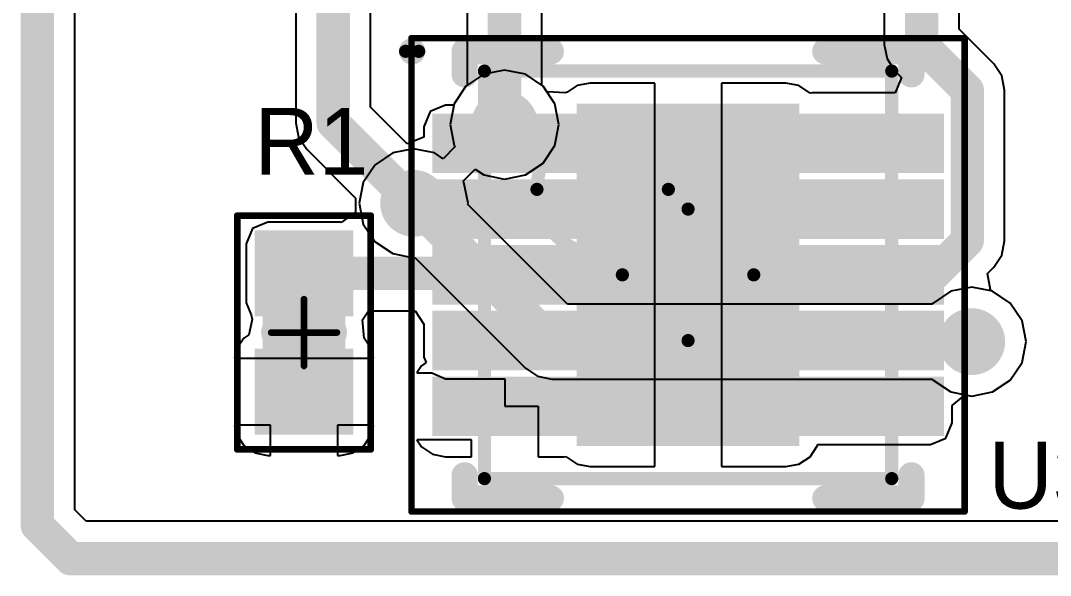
# Model space of a CAD drawing. Header units: millimetres. Extents: x 2.97 to 4.22, y 2.56 to 3.79.
# Drawn here: x 3.285 to 3.5936, y 2.555 to 2.7211 of the extents above; entities that cross this region are included whole.
import ezdxf

# ---------------------------------------------------------------- set-up
doc = ezdxf.new("R2010")
doc.units = ezdxf.units.MM
doc.header["$MEASUREMENT"] = 0
for name, color, linetype in [('BottomLayer', 5, 'Continuous'), ('BottomSolder', 6, 'Continuous'), ('KeepOutLayer', 6, 'Continuous'), ('Mechanical13', 56, 'Continuous'), ('Mechanical15', 56, 'Continuous'), ('Mechanical2', 216, 'Continuous'), ('Mechanical3', 76, 'Continuous'), ('MultiLayer', 9, 'Continuous'), ('TopLayer', 1, 'Continuous'), ('TopOverlay', 2, 'Continuous'), ('TopPaste', 8, 'Continuous'), ('TopSolder', 216, 'Continuous'), ('ViaHoleLayer', 16, 'Continuous')]:
    doc.layers.add(name, color=color, linetype=linetype)

msp = doc.modelspace()

# ---------------------------------------------------------------- linework, layer by layer
at = {"layer": 'BottomLayer'}
for p, q in [((3.30122, 2.57465), (3.30122, 3.66496)), ((3.44122, 2.70175), (3.44122, 2.81)), ((3.41878, 2.80535), (3.41878, 2.70175)), ((3.41846, 2.70154), (3.41493, 2.69624)), ((3.41878, 2.70175), (3.41846, 2.70154)), ((3.44154, 2.70154), (3.44122, 2.70175)), ((3.44507, 2.69624), (3.44154, 2.70154)), ((3.41493, 2.69624), (3.41369, 2.69)), ((3.44631, 2.69), (3.44507, 2.69624)), ((3.41369, 2.69), (3.41493, 2.68376)), ((3.44507, 2.68376), (3.44631, 2.69)), ((3.39651, 2.68151), (3.39121, 2.67797)), ((3.40275, 2.68275), (3.39651, 2.68151)), ((3.40899, 2.68151), (3.40275, 2.68275)), ((3.41157, 2.67978), (3.40899, 2.68151)), ((3.41518, 2.68339), (3.41157, 2.67978)), ((3.41493, 2.68376), (3.41518, 2.68339)), ((3.44154, 2.67846), (3.44507, 2.68376)), ((3.43624, 2.67493), (3.44154, 2.67846)), ((3.39121, 2.67797), (3.38768, 2.67268)), ((3.41757, 2.67305), (3.42118, 2.67665)), ((3.42118, 2.67665), (3.42376, 2.67493)), ((3.38768, 2.67268), (3.38644, 2.66643)), ((3.41782, 2.67268), (3.41757, 2.67305)), ((3.41906, 2.66643), (3.41782, 2.67268)), ((3.42376, 2.67493), (3.43, 2.67369)), ((3.43, 2.67369), (3.43624, 2.67493)), ((3.38644, 2.66643), (3.38768, 2.66019)), ((3.41899, 2.66606), (3.41906, 2.66643)), ((3.44883, 2.63622), (3.41899, 2.66606)), ((3.38768, 2.66019), (3.39121, 2.6549)), ((3.39121, 2.6549), (3.39651, 2.65136)), ((3.39651, 2.65136), (3.40275, 2.65012)), ((3.40275, 2.65012), (3.40313, 2.6502)), ((3.40313, 2.6502), (3.43625, 2.61707)), ((3.56376, 2.64007), (3.55846, 2.63654)), ((3.57, 2.64131), (3.56376, 2.64007)), ((3.57624, 2.64007), (3.57, 2.64131)), ((3.58154, 2.63654), (3.57624, 2.64007)), ((3.55825, 2.63622), (3.44883, 2.63622)), ((3.55846, 2.63654), (3.55825, 2.63622)), ((3.58507, 2.63124), (3.58154, 2.63654)), ((3.58631, 2.625), (3.58507, 2.63124)), ((3.58507, 2.61876), (3.58631, 2.625)), ((3.43625, 2.61707), (3.43625, 2.61707)), ((3.43625, 2.61707), (3.43989, 2.61464)), ((3.58154, 2.61346), (3.58507, 2.61876)), ((3.43989, 2.61464), (3.44418, 2.61378)), ((3.44418, 2.61378), (3.44418, 2.61378)), ((3.44418, 2.61378), (3.55825, 2.61378)), ((3.55825, 2.61378), (3.55846, 2.61346)), ((3.55846, 2.61346), (3.56376, 2.60993)), ((3.57624, 2.60993), (3.58154, 2.61346)), ((3.56376, 2.60993), (3.57, 2.60869)), ((3.57, 2.60869), (3.57624, 2.60993)), ((3.30465, 2.57122), (3.30122, 2.57465)), ((4.19035, 2.57122), (3.30465, 2.57122))]:
    msp.add_line(p, q, dxfattribs=at)
at = {"layer": 'BottomLayer', "const_width": 0.01}
for points in [[(3.43, 2.69), (3.43, 2.81)], [(3.40275, 2.66643), (3.44418, 2.625)], [(3.44418, 2.625), (3.57, 2.625)]]:
    msp.add_lwpolyline(points, dxfattribs=at)
at = {"layer": 'BottomLayer'}
for points, const_width in [([(3.425, 2.69, 1), (3.435, 2.69, 1)], 0.01), ([(3.4275, 2.69, 1), (3.4325, 2.69, 1)], 0.005), ([(3.47, 2.68, 1), (3.48, 2.68, 1)], 0.01), ([(3.49, 2.68, 1), (3.5, 2.68, 1)], 0.01), ([(3.39775, 2.66643, 1), (3.40775, 2.66643, 1)], 0.01), ([(3.40025, 2.66643, 1), (3.40525, 2.66643, 1)], 0.005), ([(3.47, 2.655, 1), (3.48, 2.655, 1)], 0.01), ([(3.49, 2.655, 1), (3.5, 2.655, 1)], 0.01), ([(3.565, 2.625, 1), (3.575, 2.625, 1)], 0.01), ([(3.44168, 2.625, 1), (3.44668, 2.625, 1)], 0.005), ([(3.44168, 2.625, 1), (3.44668, 2.625, 1)], 0.005), ([(3.5675, 2.625, 1), (3.5725, 2.625, 1)], 0.005), ([(3.36492, 2.61, 1), (3.37492, 2.61, 1)], 0.01)]:
    msp.add_lwpolyline(points, format="xyb", close=True, dxfattribs=dict(at, const_width=const_width))
at = {"layer": 'BottomSolder', "const_width": 0.006}
for points in [[(3.427, 2.69, 1), (3.433, 2.69, 1)], [(3.472, 2.68, 1), (3.478, 2.68, 1)], [(3.492, 2.68, 1), (3.498, 2.68, 1)], [(3.39975, 2.66643, 1), (3.40575, 2.66643, 1)], [(3.472, 2.655, 1), (3.478, 2.655, 1)], [(3.492, 2.655, 1), (3.498, 2.655, 1)], [(3.567, 2.625, 1), (3.573, 2.625, 1)], [(3.36692, 2.61, 1), (3.37292, 2.61, 1)]]:
    msp.add_lwpolyline(points, format="xyb", close=True, dxfattribs=at)
at = {"layer": 'KeepOutLayer', "const_width": 0.01}
for points in [[(3.29, 2.57), (3.29, 3.775)], [(3.29, 2.57), (3.3, 2.56)], [(3.3, 2.56), (4.195, 2.56)]]:
    msp.add_lwpolyline(points, dxfattribs=at)
at = {"layer": 'KeepOutLayer', "const_width": 0.005}
for points in [[(3.2875, 2.57, 1), (3.2925, 2.57, 1)], [(3.2875, 2.57, 1), (3.2925, 2.57, 1)], [(3.2975, 2.56, 1), (3.3025, 2.56, 1)], [(3.2975, 2.56, 1), (3.3025, 2.56, 1)]]:
    msp.add_lwpolyline(points, format="xyb", close=True, dxfattribs=at)
at = {"layer": 'Mechanical13', "const_width": 0.00394}
for points in [[(3.42398, 2.58398), (3.42398, 2.70602)], [(3.42398, 2.70602), (3.54602, 2.70602)], [(3.54602, 2.58398), (3.54602, 2.70602)], [(3.42398, 2.58398), (3.54602, 2.58398)]]:
    msp.add_lwpolyline(points, dxfattribs=at)
at = {"layer": 'Mechanical13'}
for points, const_width in [([(3.42299, 2.70602, 1), (3.42496, 2.70602, 1)], 0.00197), ([(3.42299, 2.70602, 1), (3.42496, 2.70602, 1)], 0.00197), ([(3.54504, 2.70602, 1), (3.54701, 2.70602, 1)], 0.00197), ([(3.54504, 2.70602, 1), (3.54701, 2.70602, 1)], 0.00197), ([(3.47909, 2.67059, 1), (3.43972, 2.67059, 1)], 0.00394), ([(3.43874, 2.67059, 1), (3.44071, 2.67059, 1)], 0.00197), ([(3.47811, 2.67059, 1), (3.48008, 2.67059, 1)], 0.00197), ([(3.42299, 2.58398, 1), (3.42496, 2.58398, 1)], 0.00197), ([(3.42299, 2.58398, 1), (3.42496, 2.58398, 1)], 0.00197), ([(3.54504, 2.58398, 1), (3.54701, 2.58398, 1)], 0.00197), ([(3.54504, 2.58398, 1), (3.54701, 2.58398, 1)], 0.00197)]:
    msp.add_lwpolyline(points, format="xyb", close=True, dxfattribs=dict(at, const_width=const_width))
at = {"layer": 'Mechanical15'}
for points, const_width in [([(3.40213, 2.57413), (3.40213, 2.71587)], 0.00197), ([(3.40213, 2.71587), (3.56787, 2.71587)], 0.00197), ([(3.56787, 2.57413), (3.56787, 2.71587)], 0.00197), ([(3.485, 2.62532), (3.485, 2.66469)], 0.00394), ([(3.46531, 2.645), (3.50469, 2.645)], 0.00394), ([(3.40213, 2.57413), (3.56787, 2.57413)], 0.00197)]:
    msp.add_lwpolyline(points, dxfattribs=dict(at, const_width=const_width))
for points, const_width in [([(3.40163, 2.71587, 1), (3.40262, 2.71587, 1)], 0.000984), ([(3.40163, 2.71587, 1), (3.40262, 2.71587, 1)], 0.000984), ([(3.56738, 2.71587, 1), (3.56837, 2.71587, 1)], 0.000984), ([(3.56738, 2.71587, 1), (3.56837, 2.71587, 1)], 0.000984), ([(3.48402, 2.66469, 1), (3.48598, 2.66469, 1)], 0.00197), ([(3.46433, 2.645, 1), (3.4663, 2.645, 1)], 0.00197), ([(3.5037, 2.645, 1), (3.50567, 2.645, 1)], 0.00197), ([(3.48402, 2.62532, 1), (3.48598, 2.62532, 1)], 0.00197), ([(3.40163, 2.57413, 1), (3.40262, 2.57413, 1)], 0.000984), ([(3.40163, 2.57413, 1), (3.40262, 2.57413, 1)], 0.000984), ([(3.56738, 2.57413, 1), (3.56837, 2.57413, 1)], 0.000984), ([(3.56738, 2.57413, 1), (3.56837, 2.57413, 1)], 0.000984)]:
    msp.add_lwpolyline(points, format="xyb", close=True, dxfattribs=dict(at, const_width=const_width))
at = {"layer": 'Mechanical2', "const_width": 0.002}
for points in [[(3.34992, 2.59272), (3.34992, 2.66272)], [(3.34992, 2.66272), (3.38992, 2.66272)], [(3.38992, 2.59272), (3.38992, 2.66272)], [(3.36992, 2.61772), (3.36992, 2.63772)], [(3.36008, 2.62772), (3.37977, 2.62772)], [(3.34992, 2.59272), (3.38992, 2.59272)]]:
    msp.add_lwpolyline(points, dxfattribs=at)
at = {"layer": 'Mechanical2', "const_width": 0.001}
for points in [[(3.34942, 2.66272, 1), (3.35042, 2.66272, 1)], [(3.34942, 2.66272, 1), (3.35042, 2.66272, 1)], [(3.38942, 2.66272, 1), (3.39042, 2.66272, 1)], [(3.38942, 2.66272, 1), (3.39042, 2.66272, 1)], [(3.36942, 2.63772, 1), (3.37042, 2.63772, 1)], [(3.35958, 2.62772, 1), (3.36058, 2.62772, 1)], [(3.37927, 2.62772, 1), (3.38027, 2.62772, 1)], [(3.36942, 2.61772, 1), (3.37042, 2.61772, 1)], [(3.34942, 2.59272, 1), (3.35042, 2.59272, 1)], [(3.34942, 2.59272, 1), (3.35042, 2.59272, 1)], [(3.38942, 2.59272, 1), (3.39042, 2.59272, 1)], [(3.38942, 2.59272, 1), (3.39042, 2.59272, 1)]]:
    msp.add_lwpolyline(points, format="xyb", close=True, dxfattribs=at)
at = {"layer": 'Mechanical3', "const_width": 0.005}
for points in [[(3.36008, 2.60803), (3.36008, 2.6474)], [(3.36008, 2.6474), (3.37976, 2.6474)], [(3.37976, 2.60803), (3.37976, 2.6474)], [(3.36008, 2.60803), (3.37976, 2.60803)]]:
    msp.add_lwpolyline(points, dxfattribs=at)
at = {"layer": 'Mechanical3', "const_width": 0.0025}
for points in [[(3.35883, 2.6474, 1), (3.36133, 2.6474, 1)], [(3.35883, 2.6474, 1), (3.36133, 2.6474, 1)], [(3.37851, 2.6474, 1), (3.38101, 2.6474, 1)], [(3.37851, 2.6474, 1), (3.38101, 2.6474, 1)], [(3.35883, 2.60803, 1), (3.36133, 2.60803, 1)], [(3.35883, 2.60803, 1), (3.36133, 2.60803, 1)], [(3.37851, 2.60803, 1), (3.38101, 2.60803, 1)], [(3.37851, 2.60803, 1), (3.38101, 2.60803, 1)]]:
    msp.add_lwpolyline(points, format="xyb", close=True, dxfattribs=at)
at = {"layer": 'MultiLayer', "const_width": 0.01}
for points in [[(3.425, 2.69, 1), (3.435, 2.69, 1)], [(3.47, 2.68, 1), (3.48, 2.68, 1)], [(3.49, 2.68, 1), (3.5, 2.68, 1)], [(3.39775, 2.66643, 1), (3.40775, 2.66643, 1)], [(3.47, 2.655, 1), (3.48, 2.655, 1)], [(3.49, 2.655, 1), (3.5, 2.655, 1)], [(3.565, 2.625, 1), (3.575, 2.625, 1)], [(3.36492, 2.61, 1), (3.37492, 2.61, 1)]]:
    msp.add_lwpolyline(points, format="xyb", close=True, dxfattribs=at)
at = {"layer": 'TopLayer'}
for p, q in [((3.30122, 2.57465), (3.30122, 3.66496)), ((3.56622, 2.71858), (3.56622, 2.74384)), ((3.54378, 2.73968), (3.54378, 2.71393)), ((3.36744, 2.72988), (3.36744, 2.69052)), ((3.38988, 2.69517), (3.38988, 2.72988)), ((3.57657, 2.70822), (3.56622, 2.71858)), ((3.54378, 2.71393), (3.54378, 2.71393)), ((3.54378, 2.71393), (3.54464, 2.70964)), ((3.54464, 2.70964), (3.54707, 2.706)), ((3.43, 2.70631), (3.42376, 2.70507)), ((3.43624, 2.70507), (3.43, 2.70631)), ((3.579, 2.70458), (3.57657, 2.70822)), ((3.42376, 2.70507), (3.41846, 2.70154)), ((3.44154, 2.70154), (3.43624, 2.70507)), ((3.54896, 2.70411), (3.54705, 2.69949)), ((3.54707, 2.706), (3.54896, 2.70411)), ((3.57985, 2.70029), (3.579, 2.70458)), ((3.41846, 2.70154), (3.41493, 2.69624)), ((3.44269, 2.69981), (3.44154, 2.70154)), ((3.45177, 2.70166), (3.44879, 2.69968)), ((3.45567, 2.70244), (3.45177, 2.70166)), ((3.475, 2.70244), (3.45567, 2.70244)), ((3.475, 2.645), (3.475, 2.70244)), ((3.51433, 2.70244), (3.495, 2.70244)), ((3.495, 2.70244), (3.495, 2.645)), ((3.51823, 2.70166), (3.51433, 2.70244)), ((3.52154, 2.69945), (3.51823, 2.70166)), ((3.57985, 2.65521), (3.57985, 2.70029)), ((3.57985, 2.70029), (3.57985, 2.70029)), ((3.44829, 2.69946), (3.44269, 2.69981)), ((3.44879, 2.69968), (3.44829, 2.69946)), ((3.5216, 2.69937), (3.52154, 2.69945)), ((3.52221, 2.69949), (3.5216, 2.69937)), ((3.54705, 2.69949), (3.52221, 2.69949)), ((3.40087, 2.68418), (3.38988, 2.69517)), ((3.40777, 2.69388), (3.40587, 2.68929)), ((3.41236, 2.69579), (3.40777, 2.69388)), ((3.41484, 2.69579), (3.41236, 2.69579)), ((3.41493, 2.69624), (3.41484, 2.69579)), ((3.36744, 2.69052), (3.36744, 2.69052)), ((3.36744, 2.69052), (3.3683, 2.68623)), ((3.40587, 2.68929), (3.40587, 2.68625)), ((3.3683, 2.68623), (3.37073, 2.68259)), ((3.40587, 2.68625), (3.40087, 2.68418)), ((3.37073, 2.68259), (3.38538, 2.66795)), ((3.38538, 2.66795), (3.38538, 2.66378)), ((3.38538, 2.66378), (3.38105, 2.66066)), ((3.3591, 2.66079), (3.3545, 2.65888)), ((3.38075, 2.66079), (3.3591, 2.66079)), ((3.38105, 2.66066), (3.38075, 2.66079)), ((3.3545, 2.65888), (3.3526, 2.65429)), ((3.3526, 2.65429), (3.3526, 2.63658)), ((3.579, 2.65092), (3.57985, 2.65521)), ((3.57985, 2.65521), (3.57985, 2.65521)), ((3.57657, 2.64728), (3.579, 2.65092)), ((3.475, 2.58756), (3.475, 2.645)), ((3.495, 2.645), (3.495, 2.58756)), ((3.57473, 2.64544), (3.57657, 2.64728)), ((3.57562, 2.64053), (3.57473, 2.64544)), ((3.57657, 2.64728), (3.57657, 2.64728)), ((3.57636, 2.64), (3.57562, 2.64053)), ((3.58154, 2.63654), (3.57636, 2.64)), ((3.3526, 2.63658), (3.35405, 2.63307)), ((3.58507, 2.63124), (3.58154, 2.63654)), ((3.35405, 2.63307), (3.35441, 2.63158)), ((3.38745, 2.63157), (3.38923, 2.63422)), ((3.38923, 2.63422), (3.40321, 2.63422)), ((3.40321, 2.63422), (3.40587, 2.63024)), ((3.35441, 2.63158), (3.35335, 2.62705)), ((3.38796, 2.62607), (3.38745, 2.63157)), ((3.40587, 2.63024), (3.40587, 2.62039)), ((3.58631, 2.625), (3.58507, 2.63124)), ((3.35189, 2.62607), (3.34968, 2.62276)), ((3.35335, 2.62705), (3.35189, 2.62607)), ((3.39017, 2.62276), (3.38796, 2.62607)), ((3.58507, 2.61876), (3.58631, 2.625)), ((3.34968, 2.62276), (3.34913, 2.62)), ((3.34913, 2.62), (3.36992, 2.62)), ((3.36992, 2.62), (3.39072, 2.62)), ((3.39072, 2.62), (3.39017, 2.62276)), ((3.40587, 2.62039), (3.40657, 2.61871)), ((3.40515, 2.61776), (3.40373, 2.61563)), ((3.40657, 2.61871), (3.40515, 2.61776)), ((3.58154, 2.61346), (3.58507, 2.61876)), ((3.40373, 2.61563), (3.40818, 2.61563)), ((3.40818, 2.61563), (3.41236, 2.6139)), ((3.41236, 2.6139), (3.43008, 2.6139)), ((3.43008, 2.6139), (3.43008, 2.60563)), ((3.57624, 2.60993), (3.58154, 2.61346)), ((3.56413, 2.60591), (3.568, 2.60908)), ((3.568, 2.60908), (3.57, 2.60869)), ((3.57, 2.60869), (3.57624, 2.60993)), ((3.43008, 2.60563), (3.44008, 2.60563)), ((3.44008, 2.60563), (3.44008, 2.59051)), ((3.56413, 2.60071), (3.56413, 2.60591)), ((3.35992, 2.6), (3.34913, 2.6)), ((3.34913, 2.6), (3.34968, 2.59724)), ((3.35992, 2.59095), (3.35992, 2.6)), ((3.39072, 2.6), (3.37992, 2.6)), ((3.37992, 2.6), (3.37992, 2.59095)), ((3.39017, 2.59724), (3.39072, 2.6)), ((3.56223, 2.59612), (3.56413, 2.60071)), ((3.34968, 2.59724), (3.35189, 2.59393)), ((3.38796, 2.59393), (3.39017, 2.59724)), ((3.42008, 2.59563), (3.40373, 2.59563)), ((3.40373, 2.59563), (3.40515, 2.5935)), ((3.42008, 2.59051), (3.42008, 2.59563)), ((3.55764, 2.59421), (3.56223, 2.59612)), ((3.35189, 2.59393), (3.35519, 2.59172)), ((3.38465, 2.59172), (3.38796, 2.59393)), ((3.40515, 2.5935), (3.40846, 2.59129)), ((3.52154, 2.59055), (3.52375, 2.59385)), ((3.52375, 2.59385), (3.52382, 2.59421)), ((3.52382, 2.59421), (3.55764, 2.59421)), ((3.35519, 2.59172), (3.3591, 2.59095)), ((3.3591, 2.59095), (3.35992, 2.59095)), ((3.37992, 2.59095), (3.38075, 2.59095)), ((3.38075, 2.59095), (3.38465, 2.59172)), ((3.40846, 2.59129), (3.41236, 2.59051)), ((3.41236, 2.59051), (3.42008, 2.59051)), ((3.44008, 2.59051), (3.44779, 2.59051)), ((3.44779, 2.59051), (3.4484, 2.59063)), ((3.4484, 2.59063), (3.44846, 2.59055)), ((3.44846, 2.59055), (3.45177, 2.58834)), ((3.51823, 2.58834), (3.52154, 2.59055)), ((3.45177, 2.58834), (3.45567, 2.58756)), ((3.45567, 2.58756), (3.475, 2.58756)), ((3.495, 2.58756), (3.51433, 2.58756)), ((3.51433, 2.58756), (3.51823, 2.58834)), ((3.30465, 2.57122), (3.30122, 2.57465)), ((4.19035, 2.57122), (3.30465, 2.57122))]:
    msp.add_line(p, q, dxfattribs=at)
at = {"layer": 'TopLayer', "const_width": 0.01}
for points in [[(3.37866, 2.69052), (3.37866, 2.76)], [(3.555, 2.71393), (3.555, 2.76)], [(3.555, 2.71393), (3.56864, 2.70029)], [(3.56864, 2.65521), (3.56864, 2.70029)], [(3.37866, 2.69052), (3.40275, 2.66643)], [(3.43, 2.68429), (3.43, 2.69)], [(3.43, 2.68429), (3.43008, 2.68437)], [(3.505, 2.68061), (3.50876, 2.68437)], [(3.50876, 2.68437), (3.53992, 2.68437)], [(3.40275, 2.66643), (3.42833, 2.66643)], [(3.42833, 2.66643), (3.43008, 2.66469)], [(3.55843, 2.645), (3.56864, 2.65521)], [(3.36992, 2.64543), (3.42464, 2.64543)], [(3.42464, 2.64543), (3.42508, 2.645)], [(3.53992, 2.645), (3.55843, 2.645)], [(3.53992, 2.62532), (3.54024, 2.625)], [(3.54024, 2.625), (3.57, 2.625)], [(3.43008, 2.60563), (3.465, 2.60563)]]:
    msp.add_lwpolyline(points, dxfattribs=at)
at = {"layer": 'TopLayer'}
for points, const_width in [([(3.5525, 2.71393, 1), (3.5575, 2.71393, 1)], 0.005), ([(3.5525, 2.71393, 1), (3.5575, 2.71393, 1)], 0.005), ([(3.56614, 2.70029, 1), (3.57114, 2.70029, 1)], 0.005), ([(3.56614, 2.70029, 1), (3.57114, 2.70029, 1)], 0.005), ([(3.425, 2.69, 1), (3.435, 2.69, 1)], 0.01), ([(3.37616, 2.69052, 1), (3.38116, 2.69052, 1)], 0.005), ([(3.37616, 2.69052, 1), (3.38116, 2.69052, 1)], 0.005), ([(3.4275, 2.69, 1), (3.4325, 2.69, 1)], 0.005), ([(3.4275, 2.68429, 1), (3.4325, 2.68429, 1)], 0.005), ([(3.4275, 2.68429, 1), (3.4325, 2.68429, 1)], 0.005), ([(3.42758, 2.68437, 1), (3.43258, 2.68437, 1)], 0.005), ([(3.47, 2.68, 1), (3.48, 2.68, 1)], 0.01), ([(3.49, 2.68, 1), (3.5, 2.68, 1)], 0.01), ([(3.50626, 2.68437, 1), (3.51126, 2.68437, 1)], 0.005), ([(3.50626, 2.68437, 1), (3.51126, 2.68437, 1)], 0.005), ([(3.53742, 2.68437, 1), (3.54242, 2.68437, 1)], 0.005), ([(3.5025, 2.68061, 1), (3.5075, 2.68061, 1)], 0.005), ([(3.39775, 2.66643, 1), (3.40775, 2.66643, 1)], 0.01), ([(3.40025, 2.66643, 1), (3.40525, 2.66643, 1)], 0.005), ([(3.40025, 2.66643, 1), (3.40525, 2.66643, 1)], 0.005), ([(3.42583, 2.66643, 1), (3.43083, 2.66643, 1)], 0.005), ([(3.42583, 2.66643, 1), (3.43083, 2.66643, 1)], 0.005), ([(3.42758, 2.66469, 1), (3.43258, 2.66469, 1)], 0.005), ([(3.47, 2.655, 1), (3.48, 2.655, 1)], 0.01), ([(3.49, 2.655, 1), (3.5, 2.655, 1)], 0.01), ([(3.56614, 2.65521, 1), (3.57114, 2.65521, 1)], 0.005), ([(3.56614, 2.65521, 1), (3.57114, 2.65521, 1)], 0.005), ([(3.36742, 2.64543, 1), (3.37242, 2.64543, 1)], 0.005), ([(3.42214, 2.64543, 1), (3.42714, 2.64543, 1)], 0.005), ([(3.42214, 2.64543, 1), (3.42714, 2.64543, 1)], 0.005), ([(3.42258, 2.645, 1), (3.42758, 2.645, 1)], 0.005), ([(3.53742, 2.645, 1), (3.54242, 2.645, 1)], 0.005), ([(3.55593, 2.645, 1), (3.56093, 2.645, 1)], 0.005), ([(3.55593, 2.645, 1), (3.56093, 2.645, 1)], 0.005), ([(3.565, 2.625, 1), (3.575, 2.625, 1)], 0.01), ([(3.53742, 2.62532, 1), (3.54242, 2.62532, 1)], 0.005), ([(3.53774, 2.625, 1), (3.54274, 2.625, 1)], 0.005), ([(3.53774, 2.625, 1), (3.54274, 2.625, 1)], 0.005), ([(3.5675, 2.625, 1), (3.5725, 2.625, 1)], 0.005), ([(3.36492, 2.61, 1), (3.37492, 2.61, 1)], 0.01), ([(3.42758, 2.60563, 1), (3.43258, 2.60563, 1)], 0.005), ([(3.4625, 2.60563, 1), (3.4675, 2.60563, 1)], 0.005)]:
    msp.add_lwpolyline(points, format="xyb", close=True, dxfattribs=dict(at, const_width=const_width))
for points in [[(3.51433, 2.59776), (3.51433, 2.69224), (3.45567, 2.59776), (3.45567, 2.69224)], [(3.44779, 2.67945), (3.44779, 2.68929), (3.41236, 2.67945), (3.41236, 2.68929)], [(3.55764, 2.67945), (3.55764, 2.68929), (3.52221, 2.67945), (3.52221, 2.68929)], [(3.44779, 2.65976), (3.44779, 2.66961), (3.41236, 2.65976), (3.41236, 2.66961)], [(3.55764, 2.65976), (3.55764, 2.66961), (3.52221, 2.65976), (3.52221, 2.66961)], [(3.3591, 2.65429), (3.3591, 2.63658), (3.38075, 2.65429), (3.38075, 2.63658)], [(3.44779, 2.64008), (3.44779, 2.64992), (3.41236, 2.64008), (3.41236, 2.64992)], [(3.55764, 2.64008), (3.55764, 2.64992), (3.52221, 2.64008), (3.52221, 2.64992)], [(3.44779, 2.62039), (3.44779, 2.63024), (3.41236, 2.62039), (3.41236, 2.63024)], [(3.55764, 2.62039), (3.55764, 2.63024), (3.52221, 2.62039), (3.52221, 2.63024)], [(3.3591, 2.61886), (3.3591, 2.60114), (3.38075, 2.61886), (3.38075, 2.60114)], [(3.44779, 2.60071), (3.44779, 2.61055), (3.41236, 2.60071), (3.41236, 2.61055)], [(3.55764, 2.60071), (3.55764, 2.61055), (3.52221, 2.60071), (3.52221, 2.61055)]]:
    msp.add_solid(points, dxfattribs=at)
at = {"layer": 'TopOverlay'}
for points, const_width in [([(3.40429, 2.71193, 1), (3.40035, 2.71193, 1)], 0.00394), ([(3.4161, 2.71193, 1), (3.42004, 2.71193, 1)], 0.00394), ([(3.4161, 2.71193, 1), (3.42004, 2.71193, 1)], 0.00394), ([(3.44189, 2.71193, 1), (3.44583, 2.71193, 1)], 0.00394), ([(3.52417, 2.71193, 1), (3.52811, 2.71193, 1)], 0.00394), ([(3.54996, 2.71193, 1), (3.5539, 2.71193, 1)], 0.00394), ([(3.54996, 2.71193, 1), (3.5539, 2.71193, 1)], 0.00394), ([(3.39937, 2.71193, 1), (3.40134, 2.71193, 1)], 0.00197), ([(3.40331, 2.71193, 1), (3.40528, 2.71193, 1)], 0.00197), ([(3.4161, 2.70504, 1), (3.42004, 2.70504, 1)], 0.00394), ([(3.54996, 2.70504, 1), (3.5539, 2.70504, 1)], 0.00394), ([(3.35955, 2.62772, 1), (3.36455, 2.62772, 1)], 0.005), ([(3.3753, 2.62772, 1), (3.3803, 2.62772, 1)], 0.005), ([(3.4161, 2.58496, 1), (3.42004, 2.58496, 1)], 0.00394), ([(3.54996, 2.58496, 1), (3.5539, 2.58496, 1)], 0.00394), ([(3.4161, 2.57807, 1), (3.42004, 2.57807, 1)], 0.00394), ([(3.4161, 2.57807, 1), (3.42004, 2.57807, 1)], 0.00394), ([(3.44189, 2.57807, 1), (3.44583, 2.57807, 1)], 0.00394), ([(3.52417, 2.57807, 1), (3.52811, 2.57807, 1)], 0.00394), ([(3.54996, 2.57807, 1), (3.5539, 2.57807, 1)], 0.00394), ([(3.54996, 2.57807, 1), (3.5539, 2.57807, 1)], 0.00394)]:
    msp.add_lwpolyline(points, format="xyb", close=True, dxfattribs=dict(at, const_width=const_width))
for points, const_width in [([(3.41807, 2.70504), (3.41807, 2.71193)], 0.00787), ([(3.41807, 2.71193), (3.44386, 2.71193)], 0.00787), ([(3.52614, 2.71193), (3.55193, 2.71193)], 0.00787), ([(3.55193, 2.70504), (3.55193, 2.71193)], 0.00787), ([(3.36205, 2.62772), (3.3778, 2.62772)], 0.01), ([(3.41807, 2.57807), (3.41807, 2.58496)], 0.00787), ([(3.55193, 2.57807), (3.55193, 2.58496)], 0.00787), ([(3.41807, 2.57807), (3.44386, 2.57807)], 0.00787), ([(3.52614, 2.57807), (3.55193, 2.57807)], 0.00787)]:
    msp.add_lwpolyline(points, dxfattribs=dict(at, const_width=const_width))
at = {"layer": 'TopPaste'}
for points in [[(3.51433, 2.59776), (3.51433, 2.69224), (3.45567, 2.59776), (3.45567, 2.69224)], [(3.44779, 2.67945), (3.44779, 2.68929), (3.41236, 2.67945), (3.41236, 2.68929)], [(3.55764, 2.67945), (3.55764, 2.68929), (3.52221, 2.67945), (3.52221, 2.68929)], [(3.44779, 2.65976), (3.44779, 2.66961), (3.41236, 2.65976), (3.41236, 2.66961)], [(3.55764, 2.65976), (3.55764, 2.66961), (3.52221, 2.65976), (3.52221, 2.66961)], [(3.3591, 2.65429), (3.3591, 2.63658), (3.38075, 2.65429), (3.38075, 2.63658)], [(3.44779, 2.64008), (3.44779, 2.64992), (3.41236, 2.64008), (3.41236, 2.64992)], [(3.55764, 2.64008), (3.55764, 2.64992), (3.52221, 2.64008), (3.52221, 2.64992)], [(3.44779, 2.62039), (3.44779, 2.63024), (3.41236, 2.62039), (3.41236, 2.63024)], [(3.55764, 2.62039), (3.55764, 2.63024), (3.52221, 2.62039), (3.52221, 2.63024)], [(3.3591, 2.61886), (3.3591, 2.60114), (3.38075, 2.61886), (3.38075, 2.60114)], [(3.44779, 2.60071), (3.44779, 2.61055), (3.41236, 2.60071), (3.41236, 2.61055)], [(3.55764, 2.60071), (3.55764, 2.61055), (3.52221, 2.60071), (3.52221, 2.61055)]]:
    msp.add_solid(points, dxfattribs=at)
at = {"layer": 'TopSolder', "const_width": 0.006}
for points in [[(3.427, 2.69, 1), (3.433, 2.69, 1)], [(3.472, 2.68, 1), (3.478, 2.68, 1)], [(3.492, 2.68, 1), (3.498, 2.68, 1)], [(3.39975, 2.66643, 1), (3.40575, 2.66643, 1)], [(3.472, 2.655, 1), (3.478, 2.655, 1)], [(3.492, 2.655, 1), (3.498, 2.655, 1)], [(3.567, 2.625, 1), (3.573, 2.625, 1)], [(3.36692, 2.61, 1), (3.37292, 2.61, 1)]]:
    msp.add_lwpolyline(points, format="xyb", close=True, dxfattribs=at)
at = {"layer": 'TopSolder'}
for points in [[(3.51833, 2.59376), (3.51833, 2.69624), (3.45167, 2.59376), (3.45167, 2.69624)], [(3.45179, 2.67545), (3.45179, 2.69329), (3.40836, 2.67545), (3.40836, 2.69329)], [(3.56164, 2.67545), (3.56164, 2.69329), (3.51821, 2.67545), (3.51821, 2.69329)], [(3.45179, 2.65576), (3.45179, 2.67361), (3.40836, 2.65576), (3.40836, 2.67361)], [(3.56164, 2.65576), (3.56164, 2.67361), (3.51821, 2.65576), (3.51821, 2.67361)], [(3.3551, 2.65829), (3.3551, 2.63258), (3.38475, 2.65829), (3.38475, 2.63258)], [(3.45179, 2.63608), (3.45179, 2.65392), (3.40836, 2.63608), (3.40836, 2.65392)], [(3.56164, 2.63608), (3.56164, 2.65392), (3.51821, 2.63608), (3.51821, 2.65392)], [(3.45179, 2.61639), (3.45179, 2.63424), (3.40836, 2.61639), (3.40836, 2.63424)], [(3.56164, 2.61639), (3.56164, 2.63424), (3.51821, 2.61639), (3.51821, 2.63424)], [(3.3551, 2.62286), (3.3551, 2.59714), (3.38475, 2.62286), (3.38475, 2.59714)], [(3.45179, 2.59671), (3.45179, 2.61455), (3.40836, 2.59671), (3.40836, 2.61455)], [(3.56164, 2.59671), (3.56164, 2.61455), (3.51821, 2.59671), (3.51821, 2.61455)]]:
    msp.add_solid(points, dxfattribs=at)
at = {"layer": 'ViaHoleLayer', "const_width": 0.005}
for points in [[(3.4275, 2.69, 1), (3.4325, 2.69, 1)], [(3.4725, 2.68, 1), (3.4775, 2.68, 1)], [(3.4925, 2.68, 1), (3.4975, 2.68, 1)], [(3.40025, 2.66643, 1), (3.40525, 2.66643, 1)], [(3.4725, 2.655, 1), (3.4775, 2.655, 1)], [(3.4925, 2.655, 1), (3.4975, 2.655, 1)], [(3.5675, 2.625, 1), (3.5725, 2.625, 1)], [(3.36742, 2.61, 1), (3.37242, 2.61, 1)]]:
    msp.add_lwpolyline(points, format="xyb", close=True, dxfattribs=at)

# ---------------------------------------------------------------- texts
at = {"layer": 'TopOverlay'}
for s, p in [('R1', (3.355, 2.675)), ('U3', (3.575, 2.575))]:
    msp.add_text(s, height=0.02, dxfattribs=at).set_placement(p)

doc.saveas('drawing.dxf')
